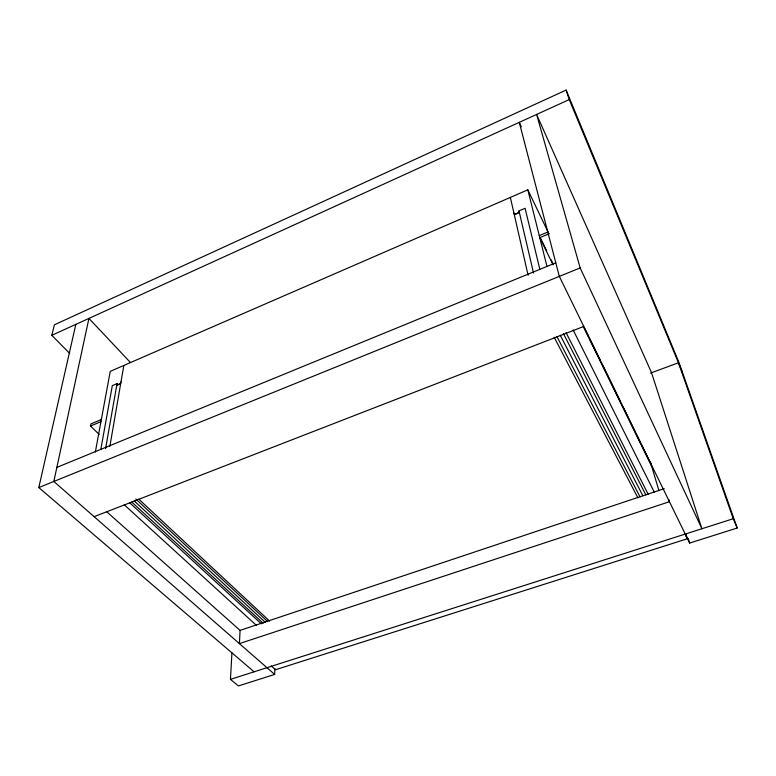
<?xml version="1.0" encoding="UTF-8"?>
<svg xmlns="http://www.w3.org/2000/svg" width="776" height="776" viewBox="0 0 776 776"><rect width="100%" height="100%" fill="white"/><g stroke="black" fill="none" stroke-linecap="round" stroke-linejoin="round"><path stroke-width="1.16" d="M231.937 652.752L230.453 679.369L238.407 685.926L274.685 674.441L274.83 668.398M109.852 446.394L123.84 365.447M105.594 448.567L117.04 383.616A2.435 1.251 -41.9 0 0 118.728 384.44A2.435 1.251 -41.9 0 0 120.998 381.908M100.812 449.43L112.307 385.643L117.04 383.616M95.341 452.049L110.24 371.365L527.825 189.829L548.283 232.451M99.202 434.405L90.491 426.043L90.908 423.919L101.346 419.535M254.091 671.812L38.8 487.57L75.835 324.368M69.694 353.39L51.798 335.319L54.407 324.805L566.111 90.074L678.845 362.188L737.2 528.01L689.651 543.064L559.321 276.392L519.289 122.346M51.798 335.319L569.245 99.58L566.111 90.074M513.925 213.08A2.784 1.591 -28.4 0 0 516.826 213.584A2.784 1.591 -28.4 0 0 518.989 210.907L525.09 208.278L539.805 269.175M116.749 385.284L120.707 383.587M514.294 214.68L519.367 212.498M539.262 235.632L547.769 232.063M90.491 426.043L100.958 421.659M549.36 233.654L539.776 237.669L553.045 264.8M56.861 467.394L555.791 262.802M38.8 487.57L580.167 267.933L536.614 114.45L651.53 372.703L701.902 528.737L580.167 267.933M94.109 516.67L583.785 326.444M650.579 373.052L678.457 362.79L733.242 518.727L737.2 528.01M664.217 488.657L240.075 630.384L239.406 643.614L669.436 501.713L668.757 499.472M230.453 679.369L733.242 518.727M685.868 534.15L687.303 538.777L275.519 669.727L271.251 665.963M274.685 674.441L53.825 481.469L88.939 318.393L130.446 362.518M106.545 511.597L240.25 630.539M124.247 504.769L256.507 625.456M129.611 502.673L261.357 623.826M131.716 502.014L263.161 623.235M134.267 500.995L265.392 622.381M135.829 499.055L267.701 621.586M138.729 499.113L269.592 621.062M554.171 337.259L637.882 497.814M556.935 336.6L640.084 496.97M560.272 335.271L642.935 495.883M563.434 333.612L645.904 495.001M566.043 332.613L648.212 494.351M573.095 329.858L654.352 492.285M540.853 238.892L546.692 250.823M550.931 259.504L553.055 263.85M584.347 327.87L588.596 336.551M589.653 338.714L600.265 360.423M602.913 365.845L620.422 401.658M623.07 407.08L635.272 432.038M636.33 434.211L640.578 442.892M641.636 445.055L651.19 464.591M684.849 533.772L687.303 538.777M583.309 326.657L651.792 466.638M519.794 123.442L521.317 126.731M569.245 99.58L682.414 372.315M688.225 538.447L689.651 543.064M650.404 461.962L658.95 490.733M527.825 189.829L547.002 266.605M518.989 210.907L533.548 273.074M510.356 197.424L528.116 275.334"/></g></svg>
